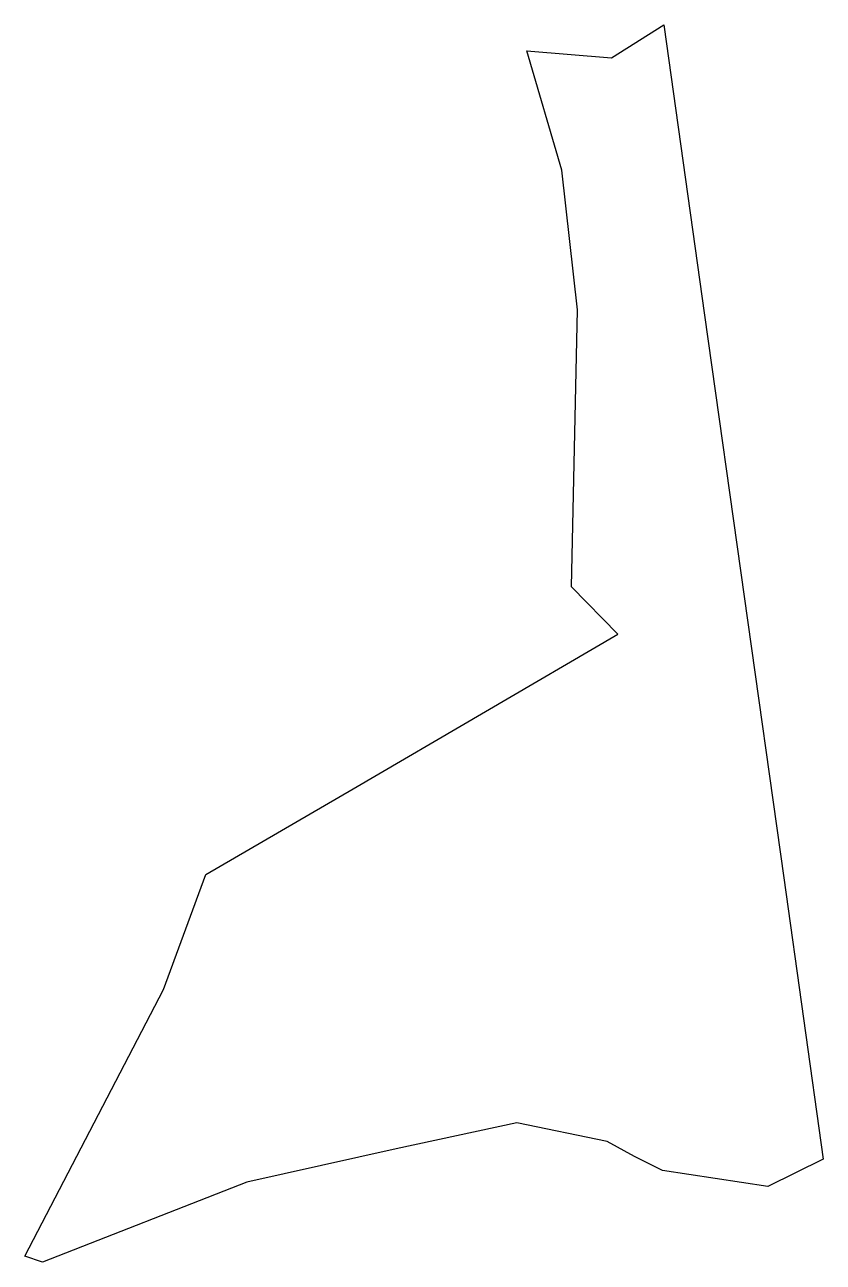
# Model space of a CAD drawing. Header units: metres. Extents: x 12167 to 13459, y 38775 to 40779.
import ezdxf

# ---------------------------------------------------------------- set-up
doc = ezdxf.new("R2010")
doc.units = ezdxf.units.M

msp = doc.modelspace()

# ---------------------------------------------------------------- linework, layer by layer
for p, q in [((13116.8, 40725.5), (13201.3, 40778.9)), ((13201.3, 40779), (13267.4, 40309)), ((13036.3, 40543.6), (12979.3, 40736.8)), ((12979.3, 40736.8), (13116.8, 40725.5)), ((13061.3, 40317.4), (13036.3, 40543.6)), ((13051.6, 39868.9), (13061.3, 40317.4)), ((13267.4, 40309), (13331.4, 39853.5)), ((13126.8, 39792.1), (13051.6, 39868.9)), ((13331.4, 39853.5), (13395.4, 39397.9)), ((12698.3, 39542), (13126.8, 39792.1)), ((12459.9, 39403), (12698.3, 39542)), ((12391.2, 39216.9), (12459.9, 39403)), ((13395.4, 39397.9), (13459.4, 38942.4)), ((12166.6, 38785.5), (12391.2, 39216.9)), ((12963.1, 39000.9), (12767.9, 38959)), ((13109.5, 38970.7), (12963.1, 39000.9)), ((13153.7, 38946.6), (13109.5, 38970.7)), ((12767.9, 38959), (12526, 38904.8)), ((13199.2, 38923.9), (13153.7, 38946.6)), ((13459.4, 38942.4), (13369.9, 38898)), ((13369.9, 38898), (13199.2, 38923.9)), ((12526, 38904.8), (12195.3, 38775.4)), ((12195.3, 38775.4), (12166.6, 38785.5))]:
    msp.add_line(p, q)

doc.saveas('drawing.dxf')
